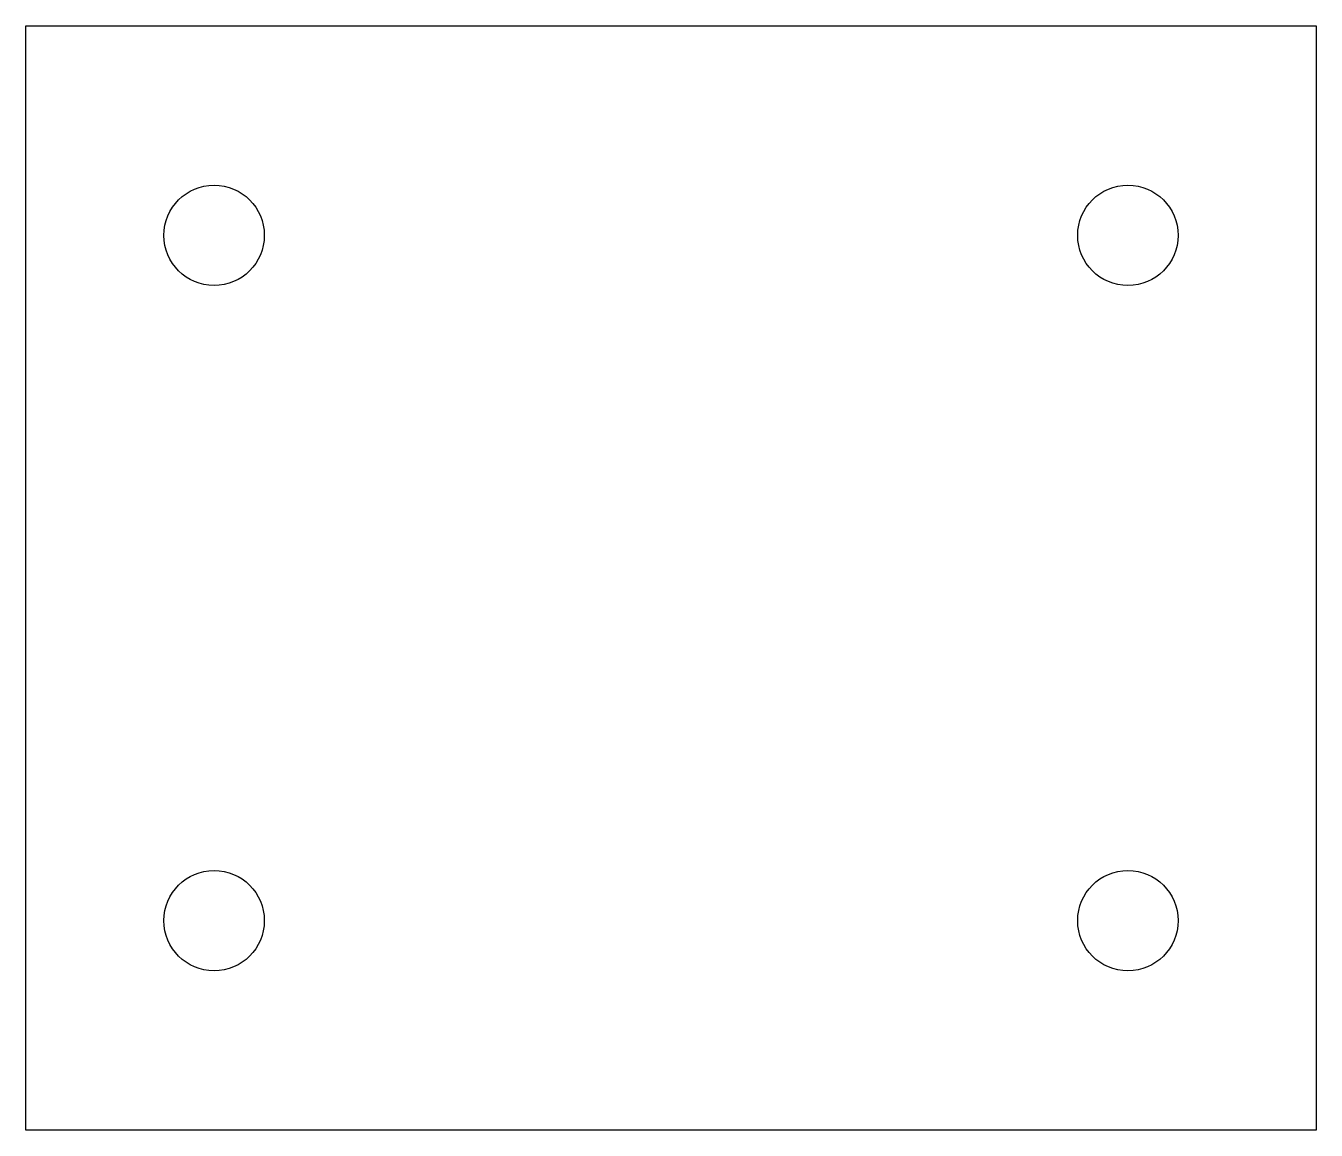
# Model space of a CAD drawing. Extents: x -51 to 51, y -44 to 44.
import ezdxf

# ---------------------------------------------------------------- set-up
doc = ezdxf.new("R2010")
doc.units = 0
doc.layers.get('0').update_dxf_attribs({"linetype": 'continuous'})

# ---------------------------------------------------------------- blocks, each defined once
blk = doc.blocks.new('SKETCH')
at = {"color": 7}
blk.add_lwpolyline([(-51.4, 44), (51.4, 44), (51.4, -44), (-51.4, -44)], close=True, dxfattribs=at)
for centre in [(-36.4, 27.3), (36.4, 27.3), (-36.4, -27.3), (36.4, -27.3)]:
    blk.add_circle(centre, 4, dxfattribs=at)

msp = doc.modelspace()

# ---------------------------------------------------------------- block references
at = {"color": 7}
msp.add_blockref('SKETCH', (0, 0), dxfattribs=at)

doc.saveas('drawing.dxf')
